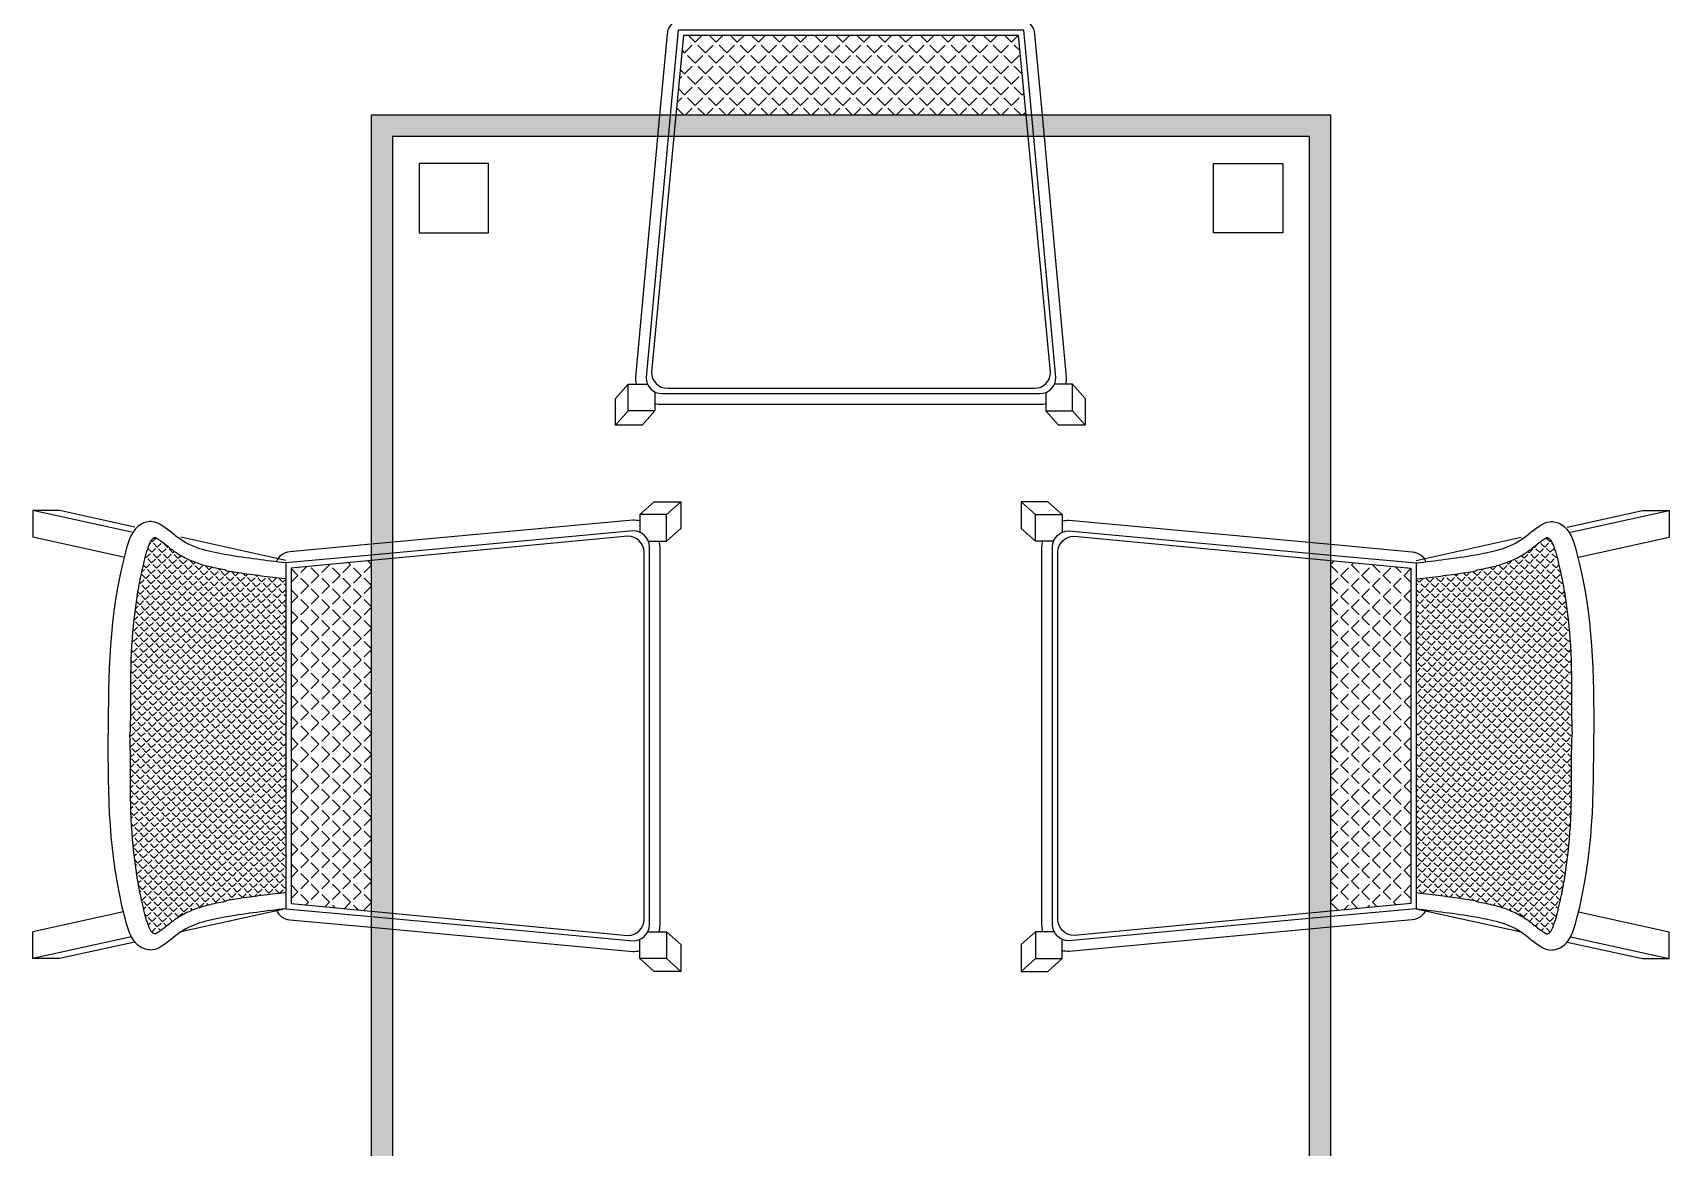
# Model space of a CAD drawing. Header units: millimetres. Extents: x -38686 to 870903, y -23218 to 232707.
# Drawn here: x 55820 to 57353, y 27741 to 28785 of the extents above; entities that cross this region are included whole.
import ezdxf

# ---------------------------------------------------------------- set-up
doc = ezdxf.new("R2010")
doc.units = ezdxf.units.MM
doc.header["$LTSCALE"] = 10
doc.layers.add('40 - Detail Outline', color=142, linetype='Continuous')

msp = doc.modelspace()

# ---------------------------------------------------------------- hatches: boundary and pattern name
at = {"layer": '40 - Detail Outline'}
h = msp.add_hatch(dxfattribs=at)
h.set_pattern_fill('ANGLE', color=251, scale=2, angle=45, style=0)
h.set_pattern_definition([(45, (-95694.991, -5906.272), (-9.8782817, 9.8782817), [10.16, -3.81]), (135, (-95694.991, -5906.272), (-9.8782817, -9.8782817), [10.16, -3.81])])
h.paths.add_polyline_path([(56422.345, 28707.832), (56750.606, 28707.832), (56743.49, 28782.688), (56429.461, 28782.688)])
h = msp.add_hatch(dxfattribs=at)
h.set_pattern_fill('ANGLE', color=251, scale=2, angle=45, style=0)
h.set_pattern_definition([(45, (37473.545, 24095.831), (-9.878282, 9.878282), [10.16, -3.81]), (135, (37473.545, 24095.831), (-9.878282, -9.878282), [10.16, -3.81])])
h.paths.add_polyline_path([(56156.829, 26927.825), (57016.122, 26927.825), (57016.122, 28687.832), (56156.829, 28687.832)], flags=16)
h.paths.add_polyline_path([(56136.829, 26907.825), (57036.122, 26907.825), (57036.122, 28707.832), (56136.829, 28707.832)])
h = msp.add_hatch(dxfattribs=at)
h.set_pattern_fill('ANGLE', color=251, angle=43.410875, style=0)
h.set_pattern_definition([(43.4108746, (90750.9336, -124154.958), (-4.80026943, 5.0742131), [5.08, -1.905]), (133.4108746, (90750.9336, -124154.958), (-5.0742131, -4.80026943), [5.08, -1.905])])
edge = h.paths.add_edge_path()
edge.add_spline(control_points=[(55910.982, 28127.622), (55911.534, 28111.394), (55911.293, 28096.634), (55911.456, 28064.318), (55911.993, 28046.766), (55914.524, 28016.704), (55916.026, 28004.281), (55919.23, 27985.411), (55920.457, 27979.081), (55922.567, 27969.513), (55923.316, 27966.312), (55924.511, 27961.489), (55924.921, 27959.878), (55925.767, 27956.648), (55926.184, 27955.097), (55927.035, 27952.181), (55927.467, 27950.815), (55928.353, 27948.331), (55928.806, 27947.213), (55929.708, 27945.282), (55930.157, 27944.47), (55930.849, 27943.402), (55931.107, 27943.05), (55931.589, 27942.465), (55931.811, 27942.231), (55932.224, 27941.847), (55932.414, 27941.696), (55932.7, 27941.501), (55932.796, 27941.441), (55932.995, 27941.326), (55933.103, 27941.269), (55933.4, 27941.128), (55933.596, 27941.05), (55933.96, 27940.931), (55934.128, 27940.889), (55934.321, 27940.854), (55934.376, 27940.846), (55934.417, 27940.841)], knot_values=[136.27052956, 136.27052956, 136.27052956, 136.27052956, 182.35900197, 182.35900197, 237.24823115, 237.24823115, 275.45758454, 275.45758454, 294.56226124, 294.56226124, 304.11459959, 304.11459959, 308.89076877, 308.89076877, 313.66693794, 313.66693794, 318.44310711, 318.44310711, 323.21927629, 323.21927629, 327.99544546, 327.99544546, 331.06710747, 331.06710747, 334.13876948, 334.13876948, 337.21043149, 337.21043149, 338.74626249, 338.74626249, 340.2820935, 340.2820935, 342.72931793, 342.72931793, 345.17654235, 345.17654235, 346.40015456, 346.40015456, 346.40015456, 346.40015456], degree=3, periodic=0)
edge.add_spline(control_points=[(55934.417, 27940.841), (55934.438, 27940.848), (55934.462, 27940.856), (55934.656, 27940.924), (55934.945, 27941.041), (55935.525, 27941.329), (55935.742, 27941.443), (55936.219, 27941.707), (55936.481, 27941.858), (55936.985, 27942.16), (55937.215, 27942.302), (55937.814, 27942.68), (55938.187, 27942.924), (55939.035, 27943.499), (55939.514, 27943.836), (55941.362, 27945.178), (55942.805, 27946.31), (55945.911, 27948.796), (55947.574, 27950.15), (55950.226, 27952.198), (55951.091, 27952.85), (55952.448, 27953.834), (55952.91, 27954.162), (55953.854, 27954.818), (55954.34, 27955.148), (55955.398, 27955.846), (55955.97, 27956.213), (55958.048, 27957.503), (55959.57, 27958.375), (55965.458, 27961.497), (55969.911, 27963.349), (55978.828, 27966.421), (55983.295, 27967.641), (55990.494, 27969.32), (55993.261, 27969.894), (55998.722, 27970.941), (56001.414, 27971.414), (56001.18, 27972.085), (56002.499, 27972.304), (56006.76, 27972.997), (56009.689, 27973.452), (56016.146, 27974.417), (56019.667, 27974.916), (56030.381, 27976.377), (56037.519, 27977.267), (56048.15, 27978.552), (56051.681, 27978.971), (56056.973, 27979.6)], knot_values=[0, 0, 0, 0, 0.4467213, 0.4467213, 3.2182018, 3.2182018, 4.60394205, 4.60394205, 5.9896823, 5.9896823, 7.13270368, 7.13270368, 8.93584445, 8.93584445, 11.1656499, 11.1656499, 17.34661086, 17.34661086, 23.52757183, 23.52757183, 26.35228891, 26.35228891, 27.76464745, 27.76464745, 29.177006, 29.177006, 30.82016315, 30.82016315, 35.11651363, 35.11651363, 47.29305568, 47.29305568, 59.46959774, 59.46959774, 67.16425563, 67.16425563, 74.85891352, 74.85891352, 78.70624247, 78.70624247, 87.30628666, 87.30628666, 97.74865444, 97.74865444, 119.2350253, 119.2350253, 129.97821073, 129.97821073, 129.97821073, 129.97821073], degree=3, periodic=0)
edge.add_line((56056.973, 27979.6), (56056.973, 28273.418))
edge.add_spline(control_points=[(56056.973, 28273.418), (56051.681, 28274.047), (56048.15, 28274.467), (56037.519, 28275.751), (56030.381, 28276.641), (56019.667, 28278.102), (56016.146, 28278.602), (56009.689, 28279.566), (56006.76, 28280.021), (56002.499, 28280.714), (56001.18, 28280.933), (56001.414, 28281.605), (55998.722, 28282.078), (55993.261, 28283.125), (55990.494, 28283.698), (55983.295, 28285.377), (55978.828, 28286.598), (55969.911, 28289.669), (55965.458, 28291.521), (55959.57, 28294.644), (55958.048, 28295.515), (55955.97, 28296.806), (55955.398, 28297.172), (55954.34, 28297.87), (55953.854, 28298.2), (55952.91, 28298.856), (55952.448, 28299.185), (55951.091, 28300.168), (55950.226, 28300.821), (55947.574, 28302.868), (55945.911, 28304.222), (55942.805, 28306.708), (55941.362, 28307.841), (55939.514, 28309.183), (55939.035, 28309.52), (55938.187, 28310.094), (55937.814, 28310.338), (55937.215, 28310.716), (55936.985, 28310.858), (55936.481, 28311.16), (55936.219, 28311.311), (55935.742, 28311.576), (55935.525, 28311.69), (55934.945, 28311.977), (55934.656, 28312.094), (55934.462, 28312.162), (55934.438, 28312.17), (55934.417, 28312.177)], knot_values=[0, 0, 0, 0, 10.74318543, 10.74318543, 32.2295563, 32.2295563, 42.67192408, 42.67192408, 51.27196826, 51.27196826, 55.11929721, 55.11929721, 62.8139551, 62.8139551, 70.508613, 70.508613, 82.68515505, 82.68515505, 94.8616971, 94.8616971, 99.15804759, 99.15804759, 100.80120474, 100.80120474, 102.21356328, 102.21356328, 103.62592182, 103.62592182, 106.45063891, 106.45063891, 112.63159987, 112.63159987, 118.81256084, 118.81256084, 121.04236628, 121.04236628, 122.84550705, 122.84550705, 123.98852844, 123.98852844, 125.37426868, 125.37426868, 126.76000893, 126.76000893, 129.53148943, 129.53148943, 129.97821073, 129.97821073, 129.97821073, 129.97821073], degree=3, periodic=0)
edge.add_spline(control_points=[(55934.417, 28312.177), (55934.376, 28312.172), (55934.321, 28312.165), (55934.128, 28312.129), (55933.96, 28312.088), (55933.596, 28311.968), (55933.4, 28311.89), (55933.103, 28311.749), (55932.995, 28311.692), (55932.796, 28311.578), (55932.7, 28311.518), (55932.414, 28311.322), (55932.224, 28311.171), (55931.811, 28310.787), (55931.589, 28310.553), (55931.107, 28309.968), (55930.849, 28309.616), (55930.157, 28308.549), (55929.708, 28307.737), (55928.806, 28305.805), (55928.353, 28304.687), (55927.467, 28302.203), (55927.035, 28300.837), (55926.184, 28297.921), (55925.767, 28296.37), (55924.921, 28293.141), (55924.511, 28291.53), (55923.316, 28286.707), (55922.567, 28283.505), (55920.457, 28273.937), (55919.23, 28267.607), (55916.026, 28248.737), (55914.524, 28236.315), (55911.993, 28206.252), (55911.456, 28188.701), (55911.293, 28156.384), (55911.534, 28141.624), (55910.982, 28127.622)], knot_values=[136.27052956, 136.27052956, 136.27052956, 136.27052956, 137.49414178, 137.49414178, 139.9413662, 139.9413662, 142.38859063, 142.38859063, 143.92442163, 143.92442163, 145.46025264, 145.46025264, 148.53191465, 148.53191465, 151.60357665, 151.60357665, 154.67523866, 154.67523866, 159.45140784, 159.45140784, 164.22757701, 164.22757701, 169.00374619, 169.00374619, 173.77991536, 173.77991536, 178.55608454, 178.55608454, 188.10842288, 188.10842288, 207.21309958, 207.21309958, 245.42245298, 245.42245298, 300.31168215, 300.31168215, 346.40015456, 346.40015456, 346.40015456, 346.40015456], degree=3, periodic=0)
h = msp.add_hatch(dxfattribs=at)
h.set_pattern_fill('ANGLE', color=251, angle=43.410875, style=0)
h.set_pattern_definition([(136.5891254, (22422.0176, -124154.958), (4.80026943, 5.0742131), [5.08, -1.905]), (46.5891254, (22422.0176, -124154.958), (5.0742131, -4.80026943), [5.08, -1.905])])
edge = h.paths.add_edge_path()
edge.add_spline(control_points=[(57261.97, 28127.622), (57261.417, 28111.394), (57261.658, 28096.634), (57261.495, 28064.318), (57260.958, 28046.766), (57258.427, 28016.704), (57256.925, 28004.281), (57253.721, 27985.411), (57252.495, 27979.081), (57250.384, 27969.513), (57249.635, 27966.312), (57248.44, 27961.489), (57248.03, 27959.878), (57247.185, 27956.648), (57246.767, 27955.097), (57245.917, 27952.181), (57245.484, 27950.815), (57244.598, 27948.331), (57244.145, 27947.213), (57243.243, 27945.282), (57242.794, 27944.47), (57242.103, 27943.402), (57241.844, 27943.05), (57241.362, 27942.465), (57241.14, 27942.231), (57240.727, 27941.847), (57240.537, 27941.696), (57240.251, 27941.501), (57240.155, 27941.441), (57239.956, 27941.326), (57239.848, 27941.269), (57239.551, 27941.128), (57239.356, 27941.05), (57238.991, 27940.931), (57238.823, 27940.889), (57238.63, 27940.854), (57238.576, 27940.846), (57238.534, 27940.841)], knot_values=[136.27052956, 136.27052956, 136.27052956, 136.27052956, 182.35900197, 182.35900197, 237.24823115, 237.24823115, 275.45758454, 275.45758454, 294.56226124, 294.56226124, 304.11459959, 304.11459959, 308.89076877, 308.89076877, 313.66693794, 313.66693794, 318.44310711, 318.44310711, 323.21927629, 323.21927629, 327.99544546, 327.99544546, 331.06710747, 331.06710747, 334.13876948, 334.13876948, 337.21043149, 337.21043149, 338.74626249, 338.74626249, 340.2820935, 340.2820935, 342.72931793, 342.72931793, 345.17654235, 345.17654235, 346.40015456, 346.40015456, 346.40015456, 346.40015456], degree=3, periodic=0)
edge.add_spline(control_points=[(57238.534, 27940.841), (57238.513, 27940.848), (57238.49, 27940.856), (57238.295, 27940.924), (57238.006, 27941.041), (57237.426, 27941.329), (57237.209, 27941.443), (57236.732, 27941.707), (57236.47, 27941.858), (57235.966, 27942.16), (57235.736, 27942.302), (57235.137, 27942.68), (57234.764, 27942.924), (57233.916, 27943.499), (57233.437, 27943.836), (57231.589, 27945.178), (57230.146, 27946.31), (57227.041, 27948.796), (57225.378, 27950.15), (57222.725, 27952.198), (57221.86, 27952.85), (57220.504, 27953.834), (57220.042, 27954.162), (57219.097, 27954.818), (57218.611, 27955.148), (57217.553, 27955.846), (57216.981, 27956.213), (57214.903, 27957.503), (57213.381, 27958.375), (57207.493, 27961.497), (57203.04, 27963.349), (57194.123, 27966.421), (57189.657, 27967.641), (57182.457, 27969.32), (57179.69, 27969.894), (57174.229, 27970.941), (57171.537, 27971.414), (57171.771, 27972.085), (57170.452, 27972.304), (57166.191, 27972.997), (57163.262, 27973.452), (57156.806, 27974.417), (57153.284, 27974.916), (57142.57, 27976.377), (57135.432, 27977.267), (57124.801, 27978.552), (57121.27, 27978.971), (57115.978, 27979.6)], knot_values=[0, 0, 0, 0, 0.4467213, 0.4467213, 3.2182018, 3.2182018, 4.60394205, 4.60394205, 5.9896823, 5.9896823, 7.13270368, 7.13270368, 8.93584445, 8.93584445, 11.1656499, 11.1656499, 17.34661086, 17.34661086, 23.52757183, 23.52757183, 26.35228891, 26.35228891, 27.76464745, 27.76464745, 29.177006, 29.177006, 30.82016315, 30.82016315, 35.11651363, 35.11651363, 47.29305568, 47.29305568, 59.46959774, 59.46959774, 67.16425563, 67.16425563, 74.85891352, 74.85891352, 78.70624247, 78.70624247, 87.30628666, 87.30628666, 97.74865444, 97.74865444, 119.2350253, 119.2350253, 129.97821073, 129.97821073, 129.97821073, 129.97821073], degree=3, periodic=0)
edge.add_line((57115.978, 27979.6), (57115.978, 28273.418))
edge.add_spline(control_points=[(57115.978, 28273.418), (57121.27, 28274.047), (57124.801, 28274.467), (57135.432, 28275.751), (57142.57, 28276.641), (57153.284, 28278.102), (57156.806, 28278.602), (57163.262, 28279.566), (57166.191, 28280.021), (57170.452, 28280.714), (57171.771, 28280.933), (57171.537, 28281.605), (57174.229, 28282.078), (57179.69, 28283.125), (57182.457, 28283.698), (57189.657, 28285.377), (57194.123, 28286.598), (57203.04, 28289.669), (57207.493, 28291.521), (57213.381, 28294.644), (57214.903, 28295.515), (57216.981, 28296.806), (57217.553, 28297.172), (57218.611, 28297.87), (57219.097, 28298.2), (57220.042, 28298.856), (57220.504, 28299.185), (57221.86, 28300.168), (57222.725, 28300.821), (57225.378, 28302.868), (57227.041, 28304.222), (57230.146, 28306.708), (57231.589, 28307.841), (57233.437, 28309.183), (57233.916, 28309.52), (57234.764, 28310.094), (57235.137, 28310.338), (57235.736, 28310.716), (57235.966, 28310.858), (57236.47, 28311.16), (57236.732, 28311.311), (57237.209, 28311.576), (57237.426, 28311.69), (57238.006, 28311.977), (57238.295, 28312.094), (57238.49, 28312.162), (57238.513, 28312.17), (57238.534, 28312.177)], knot_values=[0, 0, 0, 0, 10.74318543, 10.74318543, 32.2295563, 32.2295563, 42.67192408, 42.67192408, 51.27196826, 51.27196826, 55.11929721, 55.11929721, 62.8139551, 62.8139551, 70.508613, 70.508613, 82.68515505, 82.68515505, 94.8616971, 94.8616971, 99.15804759, 99.15804759, 100.80120474, 100.80120474, 102.21356328, 102.21356328, 103.62592182, 103.62592182, 106.45063891, 106.45063891, 112.63159987, 112.63159987, 118.81256084, 118.81256084, 121.04236628, 121.04236628, 122.84550705, 122.84550705, 123.98852844, 123.98852844, 125.37426868, 125.37426868, 126.76000893, 126.76000893, 129.53148943, 129.53148943, 129.97821073, 129.97821073, 129.97821073, 129.97821073], degree=3, periodic=0)
edge.add_spline(control_points=[(57238.534, 28312.177), (57238.576, 28312.172), (57238.63, 28312.165), (57238.823, 28312.129), (57238.991, 28312.088), (57239.356, 28311.968), (57239.551, 28311.89), (57239.848, 28311.749), (57239.956, 28311.692), (57240.155, 28311.578), (57240.251, 28311.518), (57240.537, 28311.322), (57240.727, 28311.171), (57241.14, 28310.787), (57241.362, 28310.553), (57241.844, 28309.968), (57242.103, 28309.616), (57242.794, 28308.549), (57243.243, 28307.737), (57244.145, 28305.805), (57244.598, 28304.687), (57245.484, 28302.203), (57245.917, 28300.837), (57246.767, 28297.921), (57247.185, 28296.37), (57248.03, 28293.141), (57248.44, 28291.53), (57249.635, 28286.707), (57250.384, 28283.505), (57252.495, 28273.937), (57253.721, 28267.607), (57256.925, 28248.737), (57258.427, 28236.315), (57260.958, 28206.252), (57261.495, 28188.701), (57261.658, 28156.384), (57261.417, 28141.624), (57261.97, 28127.622)], knot_values=[136.27052956, 136.27052956, 136.27052956, 136.27052956, 137.49414178, 137.49414178, 139.9413662, 139.9413662, 142.38859063, 142.38859063, 143.92442163, 143.92442163, 145.46025264, 145.46025264, 148.53191465, 148.53191465, 151.60357665, 151.60357665, 154.67523866, 154.67523866, 159.45140784, 159.45140784, 164.22757701, 164.22757701, 169.00374619, 169.00374619, 173.77991536, 173.77991536, 178.55608454, 178.55608454, 188.10842288, 188.10842288, 207.21309958, 207.21309958, 245.42245298, 245.42245298, 300.31168215, 300.31168215, 346.40015456, 346.40015456, 346.40015456, 346.40015456], degree=3, periodic=0)
h = msp.add_hatch(dxfattribs=at)
h.set_pattern_fill('ANGLE', color=251, scale=2, angle=135, style=0)
h.set_pattern_definition([(135, (90750.934, -124154.958), (-9.8782817, -9.8782817), [10.16, -3.81]), (225, (90750.934, -124154.958), (9.8782817, -9.8782817), [10.16, -3.81])])
h.paths.add_polyline_path([(56136.829, 27962.379), (56136.829, 28290.64), (56061.973, 28283.524), (56061.973, 27969.495)])
h = msp.add_hatch(dxfattribs=at)
h.set_pattern_fill('ANGLE', color=251, scale=2, angle=135, style=0)
h.set_pattern_definition([(45, (22422.018, -124154.958), (9.8782817, -9.8782817), [10.16, -3.81]), (315, (22422.018, -124154.958), (-9.8782817, -9.8782817), [10.16, -3.81])])
h.paths.add_polyline_path([(57036.122, 27962.379), (57036.122, 28290.64), (57110.978, 28283.524), (57110.978, 27969.495)])

# ---------------------------------------------------------------- linework, layer by layer
at = {"layer": '40 - Detail Outline', "color": 251}
for p, q in [((56377.763, 28456.079), (56365.822, 28442.468)), ((56793.88, 28456.079), (56805.822, 28442.468)), ((56377.763, 28431.079), (56365.822, 28417.468)), ((56402.763, 28431.079), (56390.822, 28417.468)), ((56768.88, 28431.079), (56780.822, 28417.468)), ((56793.88, 28431.079), (56805.822, 28417.468)), ((56388.583, 28333.914), (56402.193, 28345.855)), ((56413.583, 28333.914), (56427.193, 28345.855)), ((56759.368, 28333.914), (56745.758, 28345.855)), ((56784.368, 28333.914), (56770.758, 28345.855)), ((56413.583, 28308.914), (56427.193, 28320.855)), ((56759.368, 28308.914), (56745.758, 28320.855)), ((56413.583, 27942.797), (56427.193, 27930.855)), ((56759.368, 27942.797), (56745.758, 27930.855)), ((56388.583, 27917.797), (56402.193, 27905.855)), ((56413.583, 27917.797), (56427.193, 27905.855)), ((56759.368, 27917.797), (56745.758, 27905.855)), ((56784.368, 27917.797), (56770.758, 27905.855))]:
    msp.add_line(p, q, dxfattribs=at)
at = {"layer": '40 - Detail Outline', "color": 0}
for p, q in [((55912.337, 28317.198), (55819.873, 28337.556)), ((55915.473, 28322.012), (55844.873, 28337.556)), ((57257.478, 28322.012), (57328.078, 28337.556)), ((57260.615, 28317.198), (57353.078, 28337.556)), ((55904.842, 28293.848), (55819.873, 28312.556)), ((56056.973, 28290.858), (55958.771, 28312.479)), ((57115.978, 28290.858), (57214.18, 28312.479)), ((57268.109, 28293.848), (57353.078, 28312.556)), ((55904.842, 27961.505), (55819.873, 27942.797)), ((56056.973, 27964.495), (55958.771, 27942.874)), ((57115.978, 27964.495), (57214.18, 27942.874)), ((57268.109, 27961.505), (57353.078, 27942.797)), ((55912.337, 27938.155), (55819.873, 27917.797)), ((57260.615, 27938.155), (57353.078, 27917.797)), ((55915.473, 27933.341), (55844.873, 27917.797)), ((57257.478, 27933.341), (57328.078, 27917.797))]:
    msp.add_line(p, q, dxfattribs=at)
for points in [[(56423.4, 28796.585, 0.28172844), (56414.103, 28783.982), (56407.081, 28707.832)], [(56765.871, 28707.832), (56758.848, 28783.982, 0.28172843), (56749.552, 28796.585)], [(56136.829, 28305.904), (56060.679, 28298.882, 0.28172843), (56048.077, 28289.585)], [(57036.122, 28305.904), (57112.272, 28298.882, -0.28172843), (57124.874, 28289.585)], [(56048.077, 27963.433, 0.28172844), (56060.679, 27954.136), (56136.829, 27947.114)], [(57124.874, 27963.433, -0.28172844), (57112.272, 27954.136), (57036.122, 27947.114)]]:
    msp.add_lwpolyline(points, format="xyb", dxfattribs=at)
for points in [[(56755.854, 28707.771), (56748.49, 28787.688), (56424.461, 28787.688), (56417.103, 28707.832)], [(56750.606, 28707.832), (56743.49, 28782.688), (56429.461, 28782.688), (56422.345, 28707.832)], [(55844.873, 28337.556), (55819.873, 28337.556), (55819.873, 28312.556)], [(57328.078, 28337.556), (57353.078, 28337.556), (57353.078, 28312.556)], [(56136.89, 28295.888), (56056.973, 28288.524), (56056.973, 27964.495), (56136.829, 27957.136)], [(56136.829, 28290.64), (56061.973, 28283.524), (56061.973, 27969.495), (56136.829, 27962.379)], [(57036.061, 28295.888), (57115.978, 28288.524), (57115.978, 27964.495), (57036.122, 27957.136)], [(57036.122, 28290.64), (57110.978, 28283.524), (57110.978, 27969.495), (57036.122, 27962.379)], [(55844.873, 27917.797), (55819.873, 27917.797), (55819.873, 27942.797)], [(57328.078, 27917.797), (57353.078, 27917.797), (57353.078, 27942.797)]]:
    msp.add_lwpolyline(points, dxfattribs=at)
msp.add_lwpolyline([(56136.829, 26907.825), (57036.122, 26907.825), (57036.122, 28707.832), (56136.829, 28707.832)], close=True, dxfattribs=at)
at = {"layer": '40 - Detail Outline', "color": 251}
for points in [[(56407.081, 28707.832), (56384.466, 28462.596, 0.06587297), (56385.199, 28456.079)], [(56417.103, 28707.832), (56394.461, 28462.109, 0.41421356), (56409.461, 28447.109)], [(56422.345, 28707.832), (56399.461, 28467.109, 0.41421356), (56414.461, 28452.109)], [(56409.461, 28447.109), (56763.49, 28447.109, 0.41421356), (56778.49, 28462.109), (56755.854, 28707.771)], [(56414.461, 28452.109), (56758.49, 28452.109, 0.41421356), (56773.49, 28467.109), (56750.606, 28707.832)], [(56787.752, 28456.079, 0.06587297), (56788.485, 28462.596), (56765.871, 28707.832)], [(56402.763, 28438.023, 0.06791001), (56409.461, 28437.109), (56763.49, 28437.109, 0.05438092), (56768.88, 28437.697, 0.05438092)], [(56388.583, 28327.785, 0.06587297), (56382.065, 28328.519), (56136.829, 28305.904)], [(56397.552, 27949.495), (56397.552, 28303.524, 0.41421356), (56382.552, 28318.524), (56136.89, 28295.888)], [(56775.399, 27949.495), (56775.399, 28303.524, -0.41421356), (56790.399, 28318.524), (57036.061, 28295.888)], [(56784.368, 28327.785, -0.06587297), (56790.886, 28328.519), (57036.122, 28305.904)], [(56392.552, 27954.495), (56392.552, 28298.524, 0.41421356), (56377.552, 28313.524), (56136.829, 28290.64)], [(56406.638, 27942.797, 0.06791001), (56407.552, 27949.495), (56407.552, 28303.524, 0.05438092), (56406.964, 28308.914, 0.05438092)], [(56766.313, 27942.797, -0.06791001), (56765.399, 27949.495), (56765.399, 28303.524, -0.05438092), (56765.987, 28308.914, -0.05438092)], [(56780.399, 27954.495), (56780.399, 28298.524, -0.41421356), (56795.399, 28313.524), (57036.122, 28290.64)], [(56136.829, 27962.379), (56377.552, 27939.495, 0.41421356), (56392.552, 27954.495)], [(56136.829, 27957.136), (56382.552, 27934.495, 0.41421356), (56397.552, 27949.495)], [(57036.122, 27957.136), (56790.399, 27934.495, -0.41421356), (56775.399, 27949.495)], [(57036.122, 27962.379), (56795.399, 27939.495, -0.41421356), (56780.399, 27954.495)], [(56136.829, 27947.114), (56382.065, 27924.499, 0.06587297), (56388.583, 27925.233)], [(57036.122, 27947.114), (56790.886, 27924.499, -0.06587297), (56784.368, 27925.233)]]:
    msp.add_lwpolyline(points, format="xyb", dxfattribs=at)
at = {"layer": '40 - Detail Outline', "color": 252}
msp.add_lwpolyline([(56156.829, 26927.825), (57016.122, 26927.825), (57016.122, 28687.832), (56156.829, 28687.832)], close=True, dxfattribs=at)
at = {"layer": '40 - Detail Outline', "color": 251}
for points in [[(56246.829, 28662.832), (56181.829, 28662.832), (56181.829, 28597.832), (56246.829, 28597.832)], [(56926.122, 28662.832), (56991.122, 28662.832), (56991.122, 28597.832), (56926.122, 28597.832)]]:
    msp.add_lwpolyline(points, close=True, dxfattribs=at)
for points in [[(56390.822, 28417.468), (56365.822, 28417.468), (56365.822, 28442.468)], [(56402.763, 28448.688), (56402.763, 28431.079), (56377.763, 28431.079), (56377.763, 28456.079), (56395.727, 28456.079)], [(56768.88, 28448.111), (56768.88, 28431.079), (56793.88, 28431.079), (56793.88, 28456.079), (56777.224, 28456.079)], [(56805.822, 28442.468), (56805.822, 28417.468), (56780.822, 28417.468)], [(56396.55, 28308.914), (56413.583, 28308.914), (56413.583, 28333.914), (56388.583, 28333.914), (56388.583, 28317.258)], [(56402.193, 28345.855), (56427.193, 28345.855), (56427.193, 28320.855)], [(56770.758, 28345.855), (56745.758, 28345.855), (56745.758, 28320.855)], [(56776.401, 28308.914), (56759.368, 28308.914), (56759.368, 28333.914), (56784.368, 28333.914), (56784.368, 28317.258)], [(56395.973, 27942.797), (56413.583, 27942.797), (56413.583, 27917.797), (56388.583, 27917.797), (56388.583, 27935.761)], [(56776.978, 27942.797), (56759.368, 27942.797), (56759.368, 27917.797), (56784.368, 27917.797), (56784.368, 27935.761)], [(56427.193, 27930.855), (56427.193, 27905.855), (56402.193, 27905.855)], [(56745.758, 27930.855), (56745.758, 27905.855), (56770.758, 27905.855)]]:
    msp.add_lwpolyline(points, dxfattribs=at)
at = {"layer": '40 - Detail Outline', "color": 0}
for points in [[(56056.973, 28288.524), (56002.11, 28295.989), (55958.547, 28310.294), (55940.169, 28323.919), (55932.087, 28327.073), (55921.372, 28324.728), (55906.64, 28298.591), (55890.634, 28127.676)], [(57115.978, 28288.524), (57170.841, 28295.989), (57214.404, 28310.294), (57232.782, 28323.919), (57240.865, 28327.073), (57251.579, 28324.728), (57266.311, 28298.591), (57282.317, 28127.676)], [(56056.973, 27964.495), (56002.11, 27957.029), (55958.547, 27942.724), (55940.169, 27929.1), (55932.087, 27925.945), (55921.372, 27928.291), (55906.64, 27954.427), (55890.634, 28127.676)], [(57115.978, 27964.495), (57170.841, 27957.029), (57214.404, 27942.724), (57232.782, 27929.1), (57240.865, 27925.945), (57251.579, 27928.291), (57266.311, 27954.427), (57282.317, 28127.676)]]:
    msp.add_spline(points, degree=3, dxfattribs=at)
for points, knots in [([(55934.417, 28312.177), (55934.376, 28312.172), (55934.321, 28312.165), (55934.128, 28312.129), (55933.96, 28312.088), (55933.596, 28311.968), (55933.4, 28311.89), (55933.103, 28311.749), (55932.995, 28311.692), (55932.796, 28311.578), (55932.7, 28311.518), (55932.414, 28311.322), (55932.224, 28311.171), (55931.811, 28310.787), (55931.589, 28310.553), (55931.107, 28309.968), (55930.849, 28309.616), (55930.157, 28308.549), (55929.708, 28307.737), (55928.806, 28305.805), (55928.353, 28304.687), (55927.467, 28302.203), (55927.035, 28300.837), (55926.184, 28297.921), (55925.767, 28296.37), (55924.921, 28293.141), (55924.511, 28291.53), (55923.316, 28286.707), (55922.567, 28283.505), (55920.457, 28273.937), (55919.23, 28267.607), (55916.026, 28248.737), (55914.524, 28236.315), (55911.993, 28206.252), (55911.456, 28188.701), (55911.293, 28156.384), (55911.534, 28141.624), (55910.982, 28127.622)], [136.27052956, 136.27052956, 136.27052956, 136.27052956, 137.49414178, 137.49414178, 139.9413662, 139.9413662, 142.38859063, 142.38859063, 143.92442163, 143.92442163, 145.46025264, 145.46025264, 148.53191465, 148.53191465, 151.60357665, 151.60357665, 154.67523866, 154.67523866, 159.45140784, 159.45140784, 164.22757701, 164.22757701, 169.00374619, 169.00374619, 173.77991536, 173.77991536, 178.55608454, 178.55608454, 188.10842288, 188.10842288, 207.21309958, 207.21309958, 245.42245298, 245.42245298, 300.31168215, 300.31168215, 346.40015456, 346.40015456, 346.40015456, 346.40015456]), ([(56056.973, 28273.418), (56051.681, 28274.047), (56048.15, 28274.467), (56037.519, 28275.751), (56030.381, 28276.641), (56019.667, 28278.102), (56016.146, 28278.602), (56009.689, 28279.566), (56006.76, 28280.021), (56002.499, 28280.714), (56001.18, 28280.933), (56001.414, 28281.605), (55998.722, 28282.078), (55993.261, 28283.125), (55990.494, 28283.698), (55983.295, 28285.377), (55978.828, 28286.598), (55969.911, 28289.669), (55965.458, 28291.521), (55959.57, 28294.644), (55958.048, 28295.515), (55955.97, 28296.806), (55955.398, 28297.172), (55954.34, 28297.87), (55953.854, 28298.2), (55952.91, 28298.856), (55952.448, 28299.185), (55951.091, 28300.168), (55950.226, 28300.821), (55947.574, 28302.868), (55945.911, 28304.222), (55942.805, 28306.708), (55941.362, 28307.841), (55939.514, 28309.183), (55939.035, 28309.52), (55938.187, 28310.094), (55937.814, 28310.338), (55937.215, 28310.716), (55936.985, 28310.858), (55936.481, 28311.16), (55936.219, 28311.311), (55935.742, 28311.576), (55935.525, 28311.69), (55934.945, 28311.977), (55934.656, 28312.094), (55934.462, 28312.162), (55934.438, 28312.17), (55934.417, 28312.177)], [0, 0, 0, 0, 10.74318543, 10.74318543, 32.2295563, 32.2295563, 42.67192408, 42.67192408, 51.27196826, 51.27196826, 55.11929721, 55.11929721, 62.8139551, 62.8139551, 70.508613, 70.508613, 82.68515505, 82.68515505, 94.8616971, 94.8616971, 99.15804759, 99.15804759, 100.80120474, 100.80120474, 102.21356328, 102.21356328, 103.62592182, 103.62592182, 106.45063891, 106.45063891, 112.63159987, 112.63159987, 118.81256084, 118.81256084, 121.04236628, 121.04236628, 122.84550705, 122.84550705, 123.98852844, 123.98852844, 125.37426868, 125.37426868, 126.76000893, 126.76000893, 129.53148943, 129.53148943, 129.97821073, 129.97821073, 129.97821073, 129.97821073]), ([(57115.978, 28273.418), (57121.27, 28274.047), (57124.801, 28274.467), (57135.432, 28275.751), (57142.57, 28276.641), (57153.284, 28278.102), (57156.806, 28278.602), (57163.262, 28279.566), (57166.191, 28280.021), (57170.452, 28280.714), (57171.771, 28280.933), (57171.537, 28281.605), (57174.229, 28282.078), (57179.69, 28283.125), (57182.457, 28283.698), (57189.657, 28285.377), (57194.123, 28286.598), (57203.04, 28289.669), (57207.493, 28291.521), (57213.381, 28294.644), (57214.903, 28295.515), (57216.981, 28296.806), (57217.553, 28297.172), (57218.611, 28297.87), (57219.097, 28298.2), (57220.042, 28298.856), (57220.504, 28299.185), (57221.86, 28300.168), (57222.725, 28300.821), (57225.378, 28302.868), (57227.041, 28304.222), (57230.146, 28306.708), (57231.589, 28307.841), (57233.437, 28309.183), (57233.916, 28309.52), (57234.764, 28310.094), (57235.137, 28310.338), (57235.736, 28310.716), (57235.966, 28310.858), (57236.47, 28311.16), (57236.732, 28311.311), (57237.209, 28311.576), (57237.426, 28311.69), (57238.006, 28311.977), (57238.295, 28312.094), (57238.49, 28312.162), (57238.513, 28312.17), (57238.534, 28312.177)], [0, 0, 0, 0, 10.74318543, 10.74318543, 32.2295563, 32.2295563, 42.67192408, 42.67192408, 51.27196826, 51.27196826, 55.11929721, 55.11929721, 62.8139551, 62.8139551, 70.508613, 70.508613, 82.68515505, 82.68515505, 94.8616971, 94.8616971, 99.15804759, 99.15804759, 100.80120474, 100.80120474, 102.21356328, 102.21356328, 103.62592182, 103.62592182, 106.45063891, 106.45063891, 112.63159987, 112.63159987, 118.81256084, 118.81256084, 121.04236628, 121.04236628, 122.84550705, 122.84550705, 123.98852844, 123.98852844, 125.37426868, 125.37426868, 126.76000893, 126.76000893, 129.53148943, 129.53148943, 129.97821073, 129.97821073, 129.97821073, 129.97821073]), ([(57238.534, 28312.177), (57238.576, 28312.172), (57238.63, 28312.165), (57238.823, 28312.129), (57238.991, 28312.088), (57239.356, 28311.968), (57239.551, 28311.89), (57239.848, 28311.749), (57239.956, 28311.692), (57240.155, 28311.578), (57240.251, 28311.518), (57240.537, 28311.322), (57240.727, 28311.171), (57241.14, 28310.787), (57241.362, 28310.553), (57241.844, 28309.968), (57242.103, 28309.616), (57242.794, 28308.549), (57243.243, 28307.737), (57244.145, 28305.805), (57244.598, 28304.687), (57245.484, 28302.203), (57245.917, 28300.837), (57246.767, 28297.921), (57247.185, 28296.37), (57248.03, 28293.141), (57248.44, 28291.53), (57249.635, 28286.707), (57250.384, 28283.505), (57252.495, 28273.937), (57253.721, 28267.607), (57256.925, 28248.737), (57258.427, 28236.315), (57260.958, 28206.252), (57261.495, 28188.701), (57261.658, 28156.384), (57261.417, 28141.624), (57261.97, 28127.622)], [136.27052956, 136.27052956, 136.27052956, 136.27052956, 137.49414178, 137.49414178, 139.9413662, 139.9413662, 142.38859063, 142.38859063, 143.92442163, 143.92442163, 145.46025264, 145.46025264, 148.53191465, 148.53191465, 151.60357665, 151.60357665, 154.67523866, 154.67523866, 159.45140784, 159.45140784, 164.22757701, 164.22757701, 169.00374619, 169.00374619, 173.77991536, 173.77991536, 178.55608454, 178.55608454, 188.10842288, 188.10842288, 207.21309958, 207.21309958, 245.42245298, 245.42245298, 300.31168215, 300.31168215, 346.40015456, 346.40015456, 346.40015456, 346.40015456]), ([(55934.417, 27940.841), (55934.376, 27940.846), (55934.321, 27940.854), (55934.128, 27940.889), (55933.96, 27940.931), (55933.596, 27941.05), (55933.4, 27941.128), (55933.103, 27941.269), (55932.995, 27941.326), (55932.796, 27941.441), (55932.7, 27941.501), (55932.414, 27941.696), (55932.224, 27941.847), (55931.811, 27942.231), (55931.589, 27942.465), (55931.107, 27943.05), (55930.849, 27943.402), (55930.157, 27944.47), (55929.708, 27945.282), (55928.806, 27947.213), (55928.353, 27948.331), (55927.467, 27950.815), (55927.035, 27952.181), (55926.184, 27955.097), (55925.767, 27956.648), (55924.921, 27959.878), (55924.511, 27961.489), (55923.316, 27966.312), (55922.567, 27969.513), (55920.457, 27979.081), (55919.23, 27985.411), (55916.026, 28004.281), (55914.524, 28016.704), (55911.993, 28046.766), (55911.456, 28064.318), (55911.293, 28096.634), (55911.534, 28111.394), (55910.982, 28127.622)], [136.27052956, 136.27052956, 136.27052956, 136.27052956, 137.49414178, 137.49414178, 139.9413662, 139.9413662, 142.38859063, 142.38859063, 143.92442163, 143.92442163, 145.46025264, 145.46025264, 148.53191465, 148.53191465, 151.60357665, 151.60357665, 154.67523866, 154.67523866, 159.45140784, 159.45140784, 164.22757701, 164.22757701, 169.00374619, 169.00374619, 173.77991536, 173.77991536, 178.55608454, 178.55608454, 188.10842288, 188.10842288, 207.21309958, 207.21309958, 245.42245298, 245.42245298, 300.31168215, 300.31168215, 346.40015456, 346.40015456, 346.40015456, 346.40015456]), ([(57238.534, 27940.841), (57238.576, 27940.846), (57238.63, 27940.854), (57238.823, 27940.889), (57238.991, 27940.931), (57239.356, 27941.05), (57239.551, 27941.128), (57239.848, 27941.269), (57239.956, 27941.326), (57240.155, 27941.441), (57240.251, 27941.501), (57240.537, 27941.696), (57240.727, 27941.847), (57241.14, 27942.231), (57241.362, 27942.465), (57241.844, 27943.05), (57242.103, 27943.402), (57242.794, 27944.47), (57243.243, 27945.282), (57244.145, 27947.213), (57244.598, 27948.331), (57245.484, 27950.815), (57245.917, 27952.181), (57246.767, 27955.097), (57247.185, 27956.648), (57248.03, 27959.878), (57248.44, 27961.489), (57249.635, 27966.312), (57250.384, 27969.513), (57252.495, 27979.081), (57253.721, 27985.411), (57256.925, 28004.281), (57258.427, 28016.704), (57260.958, 28046.766), (57261.495, 28064.318), (57261.658, 28096.634), (57261.417, 28111.394), (57261.97, 28127.622)], [136.27052956, 136.27052956, 136.27052956, 136.27052956, 137.49414178, 137.49414178, 139.9413662, 139.9413662, 142.38859063, 142.38859063, 143.92442163, 143.92442163, 145.46025264, 145.46025264, 148.53191465, 148.53191465, 151.60357665, 151.60357665, 154.67523866, 154.67523866, 159.45140784, 159.45140784, 164.22757701, 164.22757701, 169.00374619, 169.00374619, 173.77991536, 173.77991536, 178.55608454, 178.55608454, 188.10842288, 188.10842288, 207.21309958, 207.21309958, 245.42245298, 245.42245298, 300.31168215, 300.31168215, 346.40015456, 346.40015456, 346.40015456, 346.40015456]), ([(56056.973, 27979.6), (56051.681, 27978.971), (56048.15, 27978.552), (56037.519, 27977.267), (56030.381, 27976.377), (56019.667, 27974.916), (56016.146, 27974.417), (56009.689, 27973.452), (56006.76, 27972.997), (56002.499, 27972.304), (56001.18, 27972.085), (56001.414, 27971.414), (55998.722, 27970.941), (55993.261, 27969.894), (55990.494, 27969.32), (55983.295, 27967.641), (55978.828, 27966.421), (55969.911, 27963.349), (55965.458, 27961.497), (55959.57, 27958.375), (55958.048, 27957.503), (55955.97, 27956.213), (55955.398, 27955.846), (55954.34, 27955.148), (55953.854, 27954.818), (55952.91, 27954.162), (55952.448, 27953.834), (55951.091, 27952.85), (55950.226, 27952.198), (55947.574, 27950.15), (55945.911, 27948.796), (55942.805, 27946.31), (55941.362, 27945.178), (55939.514, 27943.836), (55939.035, 27943.499), (55938.187, 27942.924), (55937.814, 27942.68), (55937.215, 27942.302), (55936.985, 27942.16), (55936.481, 27941.858), (55936.219, 27941.707), (55935.742, 27941.443), (55935.525, 27941.329), (55934.945, 27941.041), (55934.656, 27940.924), (55934.462, 27940.856), (55934.438, 27940.848), (55934.417, 27940.841)], [0, 0, 0, 0, 10.74318543, 10.74318543, 32.2295563, 32.2295563, 42.67192408, 42.67192408, 51.27196826, 51.27196826, 55.11929721, 55.11929721, 62.8139551, 62.8139551, 70.508613, 70.508613, 82.68515505, 82.68515505, 94.8616971, 94.8616971, 99.15804759, 99.15804759, 100.80120474, 100.80120474, 102.21356328, 102.21356328, 103.62592182, 103.62592182, 106.45063891, 106.45063891, 112.63159987, 112.63159987, 118.81256084, 118.81256084, 121.04236628, 121.04236628, 122.84550705, 122.84550705, 123.98852844, 123.98852844, 125.37426868, 125.37426868, 126.76000893, 126.76000893, 129.53148943, 129.53148943, 129.97821073, 129.97821073, 129.97821073, 129.97821073]), ([(57115.978, 27979.6), (57121.27, 27978.971), (57124.801, 27978.552), (57135.432, 27977.267), (57142.57, 27976.377), (57153.284, 27974.916), (57156.806, 27974.417), (57163.262, 27973.452), (57166.191, 27972.997), (57170.452, 27972.304), (57171.771, 27972.085), (57171.537, 27971.414), (57174.229, 27970.941), (57179.69, 27969.894), (57182.457, 27969.32), (57189.657, 27967.641), (57194.123, 27966.421), (57203.04, 27963.349), (57207.493, 27961.497), (57213.381, 27958.375), (57214.903, 27957.503), (57216.981, 27956.213), (57217.553, 27955.846), (57218.611, 27955.148), (57219.097, 27954.818), (57220.042, 27954.162), (57220.504, 27953.834), (57221.86, 27952.85), (57222.725, 27952.198), (57225.378, 27950.15), (57227.041, 27948.796), (57230.146, 27946.31), (57231.589, 27945.178), (57233.437, 27943.836), (57233.916, 27943.499), (57234.764, 27942.924), (57235.137, 27942.68), (57235.736, 27942.302), (57235.966, 27942.16), (57236.47, 27941.858), (57236.732, 27941.707), (57237.209, 27941.443), (57237.426, 27941.329), (57238.006, 27941.041), (57238.295, 27940.924), (57238.49, 27940.856), (57238.513, 27940.848), (57238.534, 27940.841)], [0, 0, 0, 0, 10.74318543, 10.74318543, 32.2295563, 32.2295563, 42.67192408, 42.67192408, 51.27196826, 51.27196826, 55.11929721, 55.11929721, 62.8139551, 62.8139551, 70.508613, 70.508613, 82.68515505, 82.68515505, 94.8616971, 94.8616971, 99.15804759, 99.15804759, 100.80120474, 100.80120474, 102.21356328, 102.21356328, 103.62592182, 103.62592182, 106.45063891, 106.45063891, 112.63159987, 112.63159987, 118.81256084, 118.81256084, 121.04236628, 121.04236628, 122.84550705, 122.84550705, 123.98852844, 123.98852844, 125.37426868, 125.37426868, 126.76000893, 126.76000893, 129.53148943, 129.53148943, 129.97821073, 129.97821073, 129.97821073, 129.97821073])]:
    msp.add_open_spline(points, degree=3, knots=knots, dxfattribs=at)

doc.saveas('drawing.dxf')
